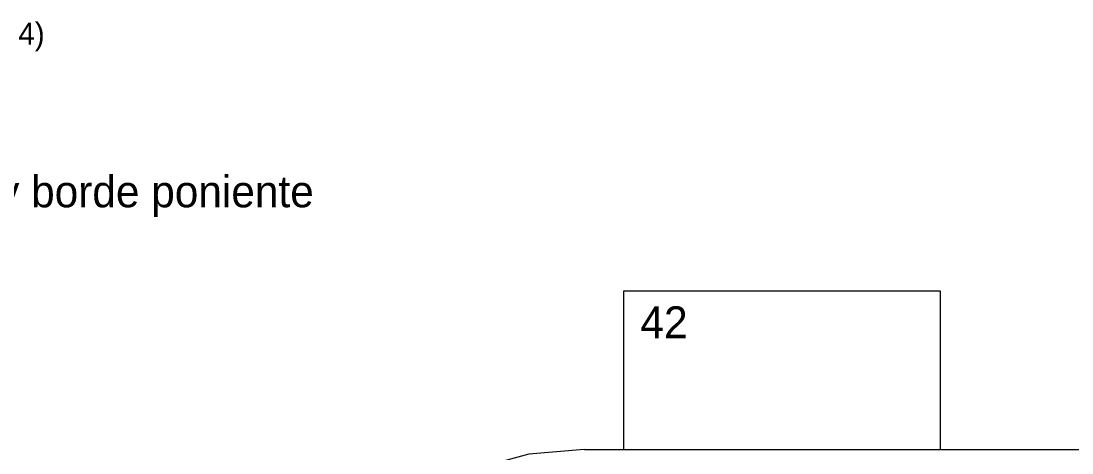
# Model space of a CAD drawing. Header units: metres. Extents: x 1 to 213, y 1 to 147.
# Drawn here: x 69.33 to 85.92, y 54.12 to 60.94 of the extents above; entities that cross this region are included whole.
import ezdxf

# ---------------------------------------------------------------- set-up
doc = ezdxf.new("R2010")
doc.units = ezdxf.units.M
for name, color, linetype, lineweight, plot in [('00-BASE-ARQUITECTURA', 8, 'Continuous', 0, False), ('00-BASE-TEXTO', 8, 'Continuous', 0, False), ('PJ-RIEGO-SECTORES', 5, 'Continuous', 0, False), ('PJ-ZONAS-TIPOLOGIA', 30, 'Continuous', 0, False)]:
    doc.layers.add(name, color=color, linetype=linetype, lineweight=lineweight, plot=plot)

msp = doc.modelspace()

# ---------------------------------------------------------------- linework, layer by layer
at = {"layer": '00-BASE-ARQUITECTURA'}
msp.add_lwpolyline([(78.842, 56.674), (78.842, 54.176), (83.848, 54.176), (83.848, 56.674)], close=True, dxfattribs=at)
for points in [[(78.223, 54.176), (77.349, 54.099), (76.518, 53.877), (75.744, 53.519), (75.045, 53.036), (74.435, 52.441), (73.932, 51.743), (73.549, 50.953)], [(78.228, 54.176), (93.722, 54.176)]]:
    msp.add_lwpolyline(points, dxfattribs=at)

# ---------------------------------------------------------------- texts
at = {"layer": '00-BASE-TEXTO'}
msp.add_text('42', height=0.503, dxfattribs=at).set_placement((79.107, 55.933))
at = {"layer": 'PJ-RIEGO-SECTORES'}
msp.add_text('S3 - Islas y borde poniente', height=0.5, dxfattribs=at).set_placement((66, 58))
at = {"layer": 'PJ-ZONAS-TIPOLOGIA'}
msp.add_text('P-1 BORDE PERIMETRAL PONIENTE - BORDES PERIMETRALES (tipología 4)', height=0.35, dxfattribs=at).set_placement((52.801, 60.568))

doc.saveas('drawing.dxf')
